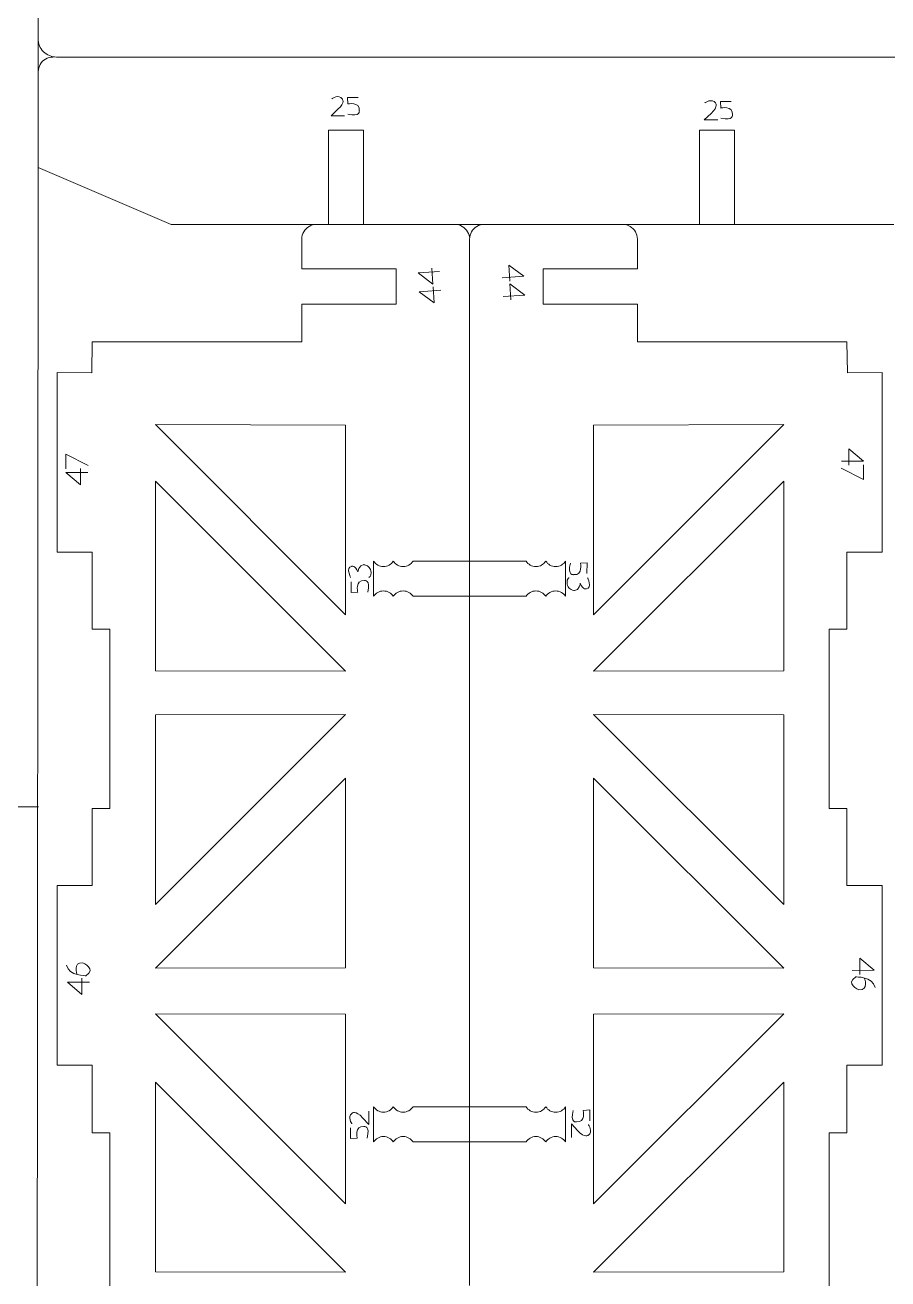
# Model space of a CAD drawing. Header units: centimetres. Extents: x -25 to 25, y -32.5 to 32.5.
# Drawn here: x -17.65 to -10.14, y -22.95 to -12.03 of the extents above; entities that cross this region are included whole.
import ezdxf

# ---------------------------------------------------------------- set-up
doc = ezdxf.new("R2010")
doc.units = ezdxf.units.CM
doc.header["$MEASUREMENT"] = 0
doc.layers.add('Capa 1', color=7, linetype='Continuous')

msp = doc.modelspace()

# ---------------------------------------------------------------- linework, layer by layer
at = {"layer": 'Capa 1', "color": 250, "lineweight": 9}
for points, knots in [([(-17.37341, -9.11986), (-17.41573, -9.11988), (-17.45631, -9.13672), (-17.48622, -9.16667), (-17.48622, -9.16667), (-17.51612, -9.19661), (-17.53291, -9.23701), (-17.53288, -9.27933), (-17.53288, -9.27933), (-17.53288, -9.27933), (-17.53288, -12.14984), (-17.53288, -12.14984), (-17.53288, -12.14984), (-17.53286, -12.19216), (-17.51602, -12.23274), (-17.48607, -12.26264), (-17.48607, -12.26264), (-17.45613, -12.29255), (-17.41573, -12.30934), (-17.37341, -12.30931), (-17.37341, -12.30931), (-17.37341, -12.30931), (-8.76189, -12.30931), (-8.76189, -12.30931), (-8.76189, -12.30931), (-8.71957, -12.30928), (-8.67899, -12.29245), (-8.64909, -12.2625), (-8.64909, -12.2625), (-8.61918, -12.23256), (-8.60239, -12.19216), (-8.60242, -12.14984), (-8.60242, -12.14984), (-8.60242, -12.14984), (-8.60242, -9.27933), (-8.60242, -9.27933), (-8.60242, -9.27933), (-8.60245, -9.23701), (-8.61928, -9.19643), (-8.64923, -9.16652), (-8.64923, -9.16652), (-8.67917, -9.13662), (-8.71957, -9.11983), (-8.76189, -9.11986)], [0, 0, 0, 0, 0.08333333, 0.08333333, 0.08333333, 0.08333333, 0.16666667, 0.16666667, 0.16666667, 0.16666667, 0.25, 0.25, 0.25, 0.25, 0.33333333, 0.33333333, 0.33333333, 0.33333333, 0.41666667, 0.41666667, 0.41666667, 0.41666667, 0.5, 0.5, 0.5, 0.5, 0.58333333, 0.58333333, 0.58333333, 0.58333333, 0.66666667, 0.66666667, 0.66666667, 0.66666667, 0.75, 0.75, 0.75, 0.75, 0.83333333, 0.83333333, 0.83333333, 0.83333333, 1, 1, 1, 1]), ([(-17.40401, -12.30931), (-17.40401, -12.30931), (-17.42067, -12.31041), (-17.42067, -12.31041), (-17.42067, -12.31041), (-17.42067, -12.31041), (-17.43703, -12.31367), (-17.43703, -12.31367), (-17.43703, -12.31367), (-17.43703, -12.31367), (-17.45283, -12.31902), (-17.45283, -12.31902), (-17.45283, -12.31902), (-17.45283, -12.31902), (-17.46779, -12.32641), (-17.46779, -12.32641), (-17.46779, -12.32641), (-17.46779, -12.32641), (-17.48166, -12.33568), (-17.48166, -12.33568), (-17.48166, -12.33568), (-17.48166, -12.33568), (-17.49421, -12.34669), (-17.49421, -12.34669), (-17.49421, -12.34669), (-17.49421, -12.34669), (-17.50521, -12.35923), (-17.50521, -12.35923), (-17.50521, -12.35923), (-17.50521, -12.35923), (-17.51448, -12.3731), (-17.51448, -12.3731), (-17.51448, -12.3731), (-17.51448, -12.3731), (-17.52185, -12.38808), (-17.52185, -12.38808), (-17.52185, -12.38808), (-17.52185, -12.38808), (-17.52721, -12.40388), (-17.52721, -12.40388), (-17.52721, -12.40388), (-17.52721, -12.40388), (-17.53046, -12.42025), (-17.53046, -12.42025), (-17.53046, -12.42025), (-17.53046, -12.42025), (-17.53154, -12.4369), (-17.53154, -12.4369), (-17.53154, -12.4369), (-17.53154, -12.4369), (-17.53124, -13.27216), (-17.53124, -13.27216), (-17.53124, -13.27216), (-17.53124, -13.27216), (-16.37488, -13.76754), (-16.37488, -13.76754)], [0, 0, 0, 0, 0.06666667, 0.06666667, 0.06666667, 0.06666667, 0.13333333, 0.13333333, 0.13333333, 0.13333333, 0.2, 0.2, 0.2, 0.2, 0.26666667, 0.26666667, 0.26666667, 0.26666667, 0.33333333, 0.33333333, 0.33333333, 0.33333333, 0.4, 0.4, 0.4, 0.4, 0.46666667, 0.46666667, 0.46666667, 0.46666667, 0.53333333, 0.53333333, 0.53333333, 0.53333333, 0.6, 0.6, 0.6, 0.6, 0.66666667, 0.66666667, 0.66666667, 0.66666667, 0.73333333, 0.73333333, 0.73333333, 0.73333333, 0.8, 0.8, 0.8, 0.8, 0.86666667, 0.86666667, 0.86666667, 0.86666667, 1, 1, 1, 1]), ([(-15.00545, -13.76754), (-15.00545, -13.76754), (-15.00545, -12.94721), (-15.00545, -12.94721), (-15.00545, -12.94721), (-15.00545, -12.94721), (-14.69945, -12.94721), (-14.69945, -12.94721), (-14.69945, -12.94721), (-14.69945, -12.94721), (-14.69945, -13.76754), (-14.69945, -13.76754)], [0, 0, 0, 0, 0.25, 0.25, 0.25, 0.25, 0.5, 0.5, 0.5, 0.5, 1, 1, 1, 1]), ([(-11.77593, -13.76754), (-11.77593, -13.76754), (-11.77592, -12.94721), (-11.77592, -12.94721), (-11.77592, -12.94721), (-11.77592, -12.94721), (-11.46992, -12.94721), (-11.46992, -12.94721), (-11.46992, -12.94721), (-11.46992, -12.94721), (-11.46992, -13.76754), (-11.46992, -13.76754)], [0, 0, 0, 0, 0.25, 0.25, 0.25, 0.25, 0.5, 0.5, 0.5, 0.5, 1, 1, 1, 1]), ([(-15.12696, -13.76753), (-15.12696, -13.76753), (-15.14332, -13.77078), (-15.14332, -13.77078), (-15.14332, -13.77078), (-15.14332, -13.77078), (-15.15914, -13.77616), (-15.15914, -13.77616), (-15.15914, -13.77616), (-15.15914, -13.77616), (-15.1741, -13.78354), (-15.1741, -13.78354), (-15.1741, -13.78354), (-15.1741, -13.78354), (-15.18798, -13.79282), (-15.18798, -13.79282), (-15.18798, -13.79282), (-15.18798, -13.79282), (-15.20052, -13.80382), (-15.20052, -13.80382), (-15.20052, -13.80382), (-15.20052, -13.80382), (-15.21153, -13.81637), (-15.21153, -13.81637), (-15.21153, -13.81637), (-15.21153, -13.81637), (-15.2208, -13.83023), (-15.2208, -13.83023), (-15.2208, -13.83023), (-15.2208, -13.83023), (-15.22818, -13.84521), (-15.22818, -13.84521), (-15.22818, -13.84521), (-15.22818, -13.84521), (-15.23355, -13.86098), (-15.23355, -13.86098), (-15.23355, -13.86098), (-15.23355, -13.86098), (-15.2368, -13.87738), (-15.2368, -13.87738), (-15.2368, -13.87738), (-15.2368, -13.87738), (-15.23789, -13.89403), (-15.23789, -13.89403), (-15.23789, -13.89403), (-15.23789, -13.89403), (-15.23787, -14.15379), (-15.23787, -14.15379), (-15.23787, -14.15379), (-15.23787, -14.15379), (-14.41658, -14.15373), (-14.41658, -14.15373), (-14.41658, -14.15373), (-14.41658, -14.15373), (-14.41658, -14.45973), (-14.41658, -14.45973), (-14.41658, -14.45973), (-14.41658, -14.45973), (-15.23784, -14.45973), (-15.23784, -14.45973), (-15.23784, -14.45973), (-15.23784, -14.45973), (-15.23782, -14.78708), (-15.23782, -14.78708), (-15.23782, -14.78708), (-15.23782, -14.78708), (-17.06173, -14.78715), (-17.06173, -14.78715)], [0, 0, 0, 0, 0.05555556, 0.05555556, 0.05555556, 0.05555556, 0.11111111, 0.11111111, 0.11111111, 0.11111111, 0.16666667, 0.16666667, 0.16666667, 0.16666667, 0.22222222, 0.22222222, 0.22222222, 0.22222222, 0.27777778, 0.27777778, 0.27777778, 0.27777778, 0.33333333, 0.33333333, 0.33333333, 0.33333333, 0.38888889, 0.38888889, 0.38888889, 0.38888889, 0.44444444, 0.44444444, 0.44444444, 0.44444444, 0.5, 0.5, 0.5, 0.5, 0.55555556, 0.55555556, 0.55555556, 0.55555556, 0.61111111, 0.61111111, 0.61111111, 0.61111111, 0.66666667, 0.66666667, 0.66666667, 0.66666667, 0.72222222, 0.72222222, 0.72222222, 0.72222222, 0.77777778, 0.77777778, 0.77777778, 0.77777778, 0.83333333, 0.83333333, 0.83333333, 0.83333333, 0.88888889, 0.88888889, 0.88888889, 0.88888889, 1, 1, 1, 1]), ([(-13.77822, -13.87727), (-13.77822, -13.87727), (-13.78147, -13.86089), (-13.78147, -13.86089), (-13.78147, -13.86089), (-13.78147, -13.86089), (-13.78685, -13.8451), (-13.78685, -13.8451), (-13.78685, -13.8451), (-13.78685, -13.8451), (-13.79421, -13.83012), (-13.79421, -13.83012), (-13.79421, -13.83012), (-13.79421, -13.83012), (-13.80349, -13.81626), (-13.80349, -13.81626), (-13.80349, -13.81626), (-13.80349, -13.81626), (-13.81449, -13.80371), (-13.81449, -13.80371), (-13.81449, -13.80371), (-13.81449, -13.80371), (-13.82703, -13.7927), (-13.82703, -13.7927), (-13.82703, -13.7927), (-13.82703, -13.7927), (-13.84092, -13.78343), (-13.84092, -13.78343), (-13.84092, -13.78343), (-13.84092, -13.78343), (-13.85588, -13.77605), (-13.85588, -13.77605), (-13.85588, -13.77605), (-13.85588, -13.77605), (-13.87168, -13.77068), (-13.87168, -13.77068), (-13.87168, -13.77068), (-13.87168, -13.77068), (-13.88804, -13.76744), (-13.88804, -13.76744), (-13.88804, -13.76744), (-13.88804, -13.76744), (-13.9047, -13.76635), (-13.9047, -13.76635)], [0, 0, 0, 0, 0.08333333, 0.08333333, 0.08333333, 0.08333333, 0.16666667, 0.16666667, 0.16666667, 0.16666667, 0.25, 0.25, 0.25, 0.25, 0.33333333, 0.33333333, 0.33333333, 0.33333333, 0.41666667, 0.41666667, 0.41666667, 0.41666667, 0.5, 0.5, 0.5, 0.5, 0.58333333, 0.58333333, 0.58333333, 0.58333333, 0.66666667, 0.66666667, 0.66666667, 0.66666667, 0.75, 0.75, 0.75, 0.75, 0.83333333, 0.83333333, 0.83333333, 0.83333333, 1, 1, 1, 1]), ([(-13.7771, -13.89393), (-13.7771, -13.89393), (-13.776, -13.87728), (-13.776, -13.87728), (-13.776, -13.87728), (-13.776, -13.87728), (-13.77275, -13.8609), (-13.77275, -13.8609), (-13.77275, -13.8609), (-13.77275, -13.8609), (-13.76737, -13.84511), (-13.76737, -13.84511), (-13.76737, -13.84511), (-13.76737, -13.84511), (-13.76001, -13.83013), (-13.76001, -13.83013), (-13.76001, -13.83013), (-13.76001, -13.83013), (-13.75073, -13.81627), (-13.75073, -13.81627), (-13.75073, -13.81627), (-13.75073, -13.81627), (-13.73973, -13.80372), (-13.73973, -13.80372), (-13.73973, -13.80372), (-13.73973, -13.80372), (-13.72719, -13.79271), (-13.72719, -13.79271), (-13.72719, -13.79271), (-13.72719, -13.79271), (-13.7133, -13.78344), (-13.7133, -13.78344), (-13.7133, -13.78344), (-13.7133, -13.78344), (-13.69834, -13.77606), (-13.69834, -13.77606), (-13.69834, -13.77606), (-13.69834, -13.77606), (-13.68254, -13.77069), (-13.68254, -13.77069), (-13.68254, -13.77069), (-13.68254, -13.77069), (-13.66618, -13.76745), (-13.66618, -13.76745), (-13.66618, -13.76745), (-13.66618, -13.76745), (-13.64952, -13.76636), (-13.64952, -13.76636)], [0, 0, 0, 0, 0.07692308, 0.07692308, 0.07692308, 0.07692308, 0.15384615, 0.15384615, 0.15384615, 0.15384615, 0.23076923, 0.23076923, 0.23076923, 0.23076923, 0.30769231, 0.30769231, 0.30769231, 0.30769231, 0.38461538, 0.38461538, 0.38461538, 0.38461538, 0.46153846, 0.46153846, 0.46153846, 0.46153846, 0.53846154, 0.53846154, 0.53846154, 0.53846154, 0.61538462, 0.61538462, 0.61538462, 0.61538462, 0.69230769, 0.69230769, 0.69230769, 0.69230769, 0.76923077, 0.76923077, 0.76923077, 0.76923077, 0.84615385, 0.84615385, 0.84615385, 0.84615385, 1, 1, 1, 1]), ([(-12.4439, -13.76645), (-12.4439, -13.76645), (-12.42726, -13.76754), (-12.42726, -13.76754), (-12.42726, -13.76754), (-12.42726, -13.76754), (-12.4109, -13.77079), (-12.4109, -13.77079), (-12.4109, -13.77079), (-12.4109, -13.77079), (-12.39508, -13.77617), (-12.39508, -13.77617), (-12.39508, -13.77617), (-12.39508, -13.77617), (-12.38012, -13.78355), (-12.38012, -13.78355), (-12.38012, -13.78355), (-12.38012, -13.78355), (-12.36624, -13.79283), (-12.36624, -13.79283), (-12.36624, -13.79283), (-12.36624, -13.79283), (-12.35369, -13.80383), (-12.35369, -13.80383), (-12.35369, -13.80383), (-12.35369, -13.80383), (-12.34269, -13.81638), (-12.34269, -13.81638), (-12.34269, -13.81638), (-12.34269, -13.81638), (-12.33342, -13.83024), (-12.33342, -13.83024), (-12.33342, -13.83024), (-12.33342, -13.83024), (-12.32604, -13.84522), (-12.32604, -13.84522), (-12.32604, -13.84522), (-12.32604, -13.84522), (-12.32067, -13.86099), (-12.32067, -13.86099), (-12.32067, -13.86099), (-12.32067, -13.86099), (-12.31742, -13.87739), (-12.31742, -13.87739), (-12.31742, -13.87739), (-12.31742, -13.87739), (-12.31633, -13.89404), (-12.31633, -13.89404), (-12.31633, -13.89404), (-12.31633, -13.89404), (-12.31635, -14.1538), (-12.31635, -14.1538), (-12.31635, -14.1538), (-12.31635, -14.1538), (-13.13764, -14.15374), (-13.13764, -14.15374), (-13.13764, -14.15374), (-13.13764, -14.15374), (-13.13764, -14.45974), (-13.13764, -14.45974), (-13.13764, -14.45974), (-13.13764, -14.45974), (-12.31638, -14.45974), (-12.31638, -14.45974), (-12.31638, -14.45974), (-12.31638, -14.45974), (-12.3164, -14.78709), (-12.3164, -14.78709), (-12.3164, -14.78709), (-12.3164, -14.78709), (-10.49249, -14.78716), (-10.49249, -14.78716)], [0, 0, 0, 0, 0.05263158, 0.05263158, 0.05263158, 0.05263158, 0.10526316, 0.10526316, 0.10526316, 0.10526316, 0.15789474, 0.15789474, 0.15789474, 0.15789474, 0.21052632, 0.21052632, 0.21052632, 0.21052632, 0.26315789, 0.26315789, 0.26315789, 0.26315789, 0.31578947, 0.31578947, 0.31578947, 0.31578947, 0.36842105, 0.36842105, 0.36842105, 0.36842105, 0.42105263, 0.42105263, 0.42105263, 0.42105263, 0.47368421, 0.47368421, 0.47368421, 0.47368421, 0.52631579, 0.52631579, 0.52631579, 0.52631579, 0.57894737, 0.57894737, 0.57894737, 0.57894737, 0.63157895, 0.63157895, 0.63157895, 0.63157895, 0.68421053, 0.68421053, 0.68421053, 0.68421053, 0.73684211, 0.73684211, 0.73684211, 0.73684211, 0.78947368, 0.78947368, 0.78947368, 0.78947368, 0.84210526, 0.84210526, 0.84210526, 0.84210526, 0.89473684, 0.89473684, 0.89473684, 0.89473684, 1, 1, 1, 1]), ([(-17.36773, -15.05638), (-17.36773, -15.05638), (-17.06593, -15.05879), (-17.06593, -15.05879), (-17.06593, -15.05879), (-17.06593, -15.05879), (-17.06173, -14.78715), (-17.06173, -14.78715)], [0, 0, 0, 0, 0.33333333, 0.33333333, 0.33333333, 0.33333333, 1, 1, 1, 1]), ([(-10.18649, -15.05639), (-10.18649, -15.05639), (-10.48829, -15.0588), (-10.48829, -15.0588), (-10.48829, -15.0588), (-10.48829, -15.0588), (-10.49249, -14.78716), (-10.49249, -14.78716)], [0, 0, 0, 0, 0.33333333, 0.33333333, 0.33333333, 0.33333333, 1, 1, 1, 1]), ([(-14.85665, -17.16455), (-14.85665, -17.16455), (-16.51189, -15.50931), (-16.51189, -15.50931), (-16.51189, -15.50931), (-16.51189, -15.50931), (-14.85664, -15.51381), (-14.85664, -15.51381), (-14.85664, -15.51381), (-14.85664, -15.51381), (-14.85665, -17.16455), (-14.85665, -17.16455)], [0, 0, 0, 0, 0.25, 0.25, 0.25, 0.25, 0.5, 0.5, 0.5, 0.5, 1, 1, 1, 1]), ([(-12.69757, -17.16456), (-12.69757, -17.16456), (-11.04233, -15.50932), (-11.04233, -15.50932), (-11.04233, -15.50932), (-11.04233, -15.50932), (-12.69758, -15.51382), (-12.69758, -15.51382), (-12.69758, -15.51382), (-12.69758, -15.51382), (-12.69757, -17.16456), (-12.69757, -17.16456)], [0, 0, 0, 0, 0.25, 0.25, 0.25, 0.25, 0.5, 0.5, 0.5, 0.5, 1, 1, 1, 1]), ([(-16.51188, -16.0003), (-16.51188, -16.0003), (-14.85664, -17.65554), (-14.85664, -17.65554), (-14.85664, -17.65554), (-14.85664, -17.65554), (-16.51189, -17.65104), (-16.51189, -17.65104), (-16.51189, -17.65104), (-16.51189, -17.65104), (-16.51188, -16.0003), (-16.51188, -16.0003)], [0, 0, 0, 0, 0.25, 0.25, 0.25, 0.25, 0.5, 0.5, 0.5, 0.5, 1, 1, 1, 1]), ([(-11.04234, -16.00031), (-11.04234, -16.00031), (-12.69758, -17.65555), (-12.69758, -17.65555), (-12.69758, -17.65555), (-12.69758, -17.65555), (-11.04233, -17.65105), (-11.04233, -17.65105), (-11.04233, -17.65105), (-11.04233, -17.65105), (-11.04234, -16.00031), (-11.04234, -16.00031)], [0, 0, 0, 0, 0.25, 0.25, 0.25, 0.25, 0.5, 0.5, 0.5, 0.5, 1, 1, 1, 1]), ([(-17.36773, -16.61922), (-17.36773, -16.61922), (-17.06173, -16.61922), (-17.06173, -16.61922), (-17.06173, -16.61922), (-17.06173, -16.61922), (-17.06173, -17.289), (-17.06173, -17.289), (-17.06173, -17.289), (-17.06173, -17.289), (-16.90873, -17.289), (-16.90873, -17.289), (-16.90873, -17.289), (-16.90873, -17.289), (-16.90873, -18.85183), (-16.90873, -18.85183), (-16.90873, -18.85183), (-16.90873, -18.85183), (-17.06173, -18.85183), (-17.06173, -18.85183), (-17.06173, -18.85183), (-17.06173, -18.85183), (-17.06173, -19.52162), (-17.06173, -19.52162), (-17.06173, -19.52162), (-17.06173, -19.52162), (-17.36773, -19.52162), (-17.36773, -19.52162), (-17.36773, -19.52162), (-17.36773, -19.52162), (-17.36773, -21.08445), (-17.36773, -21.08445)], [0, 0, 0, 0, 0.11111111, 0.11111111, 0.11111111, 0.11111111, 0.22222222, 0.22222222, 0.22222222, 0.22222222, 0.33333333, 0.33333333, 0.33333333, 0.33333333, 0.44444444, 0.44444444, 0.44444444, 0.44444444, 0.55555556, 0.55555556, 0.55555556, 0.55555556, 0.66666667, 0.66666667, 0.66666667, 0.66666667, 0.77777778, 0.77777778, 0.77777778, 0.77777778, 1, 1, 1, 1]), ([(-14.44088, -16.69756), (-14.45901, -16.72582), (-14.49072, -16.74454), (-14.52678, -16.74454), (-14.52678, -16.74454), (-14.56285, -16.74454), (-14.59455, -16.72582), (-14.61269, -16.69756)], [0, 0, 0, 0, 0.33333333, 0.33333333, 0.33333333, 0.33333333, 1, 1, 1, 1]), ([(-14.26907, -16.69756), (-14.28721, -16.72582), (-14.31891, -16.74454), (-14.35497, -16.74454), (-14.35497, -16.74454), (-14.39104, -16.74454), (-14.42274, -16.72582), (-14.44088, -16.69756)], [0, 0, 0, 0, 0.33333333, 0.33333333, 0.33333333, 0.33333333, 1, 1, 1, 1]), ([(-13.11334, -16.69757), (-13.13147, -16.72583), (-13.16318, -16.74455), (-13.19924, -16.74455), (-13.19924, -16.74455), (-13.23531, -16.74455), (-13.26701, -16.72583), (-13.28515, -16.69757)], [0, 0, 0, 0, 0.33333333, 0.33333333, 0.33333333, 0.33333333, 1, 1, 1, 1]), ([(-12.94153, -16.69757), (-12.95967, -16.72583), (-12.99137, -16.74455), (-13.02743, -16.74455), (-13.02743, -16.74455), (-13.0635, -16.74455), (-13.0952, -16.72583), (-13.11334, -16.69757)], [0, 0, 0, 0, 0.33333333, 0.33333333, 0.33333333, 0.33333333, 1, 1, 1, 1]), ([(-10.18649, -16.61923), (-10.18649, -16.61923), (-10.49249, -16.61923), (-10.49249, -16.61923), (-10.49249, -16.61923), (-10.49249, -16.61923), (-10.49249, -17.28901), (-10.49249, -17.28901), (-10.49249, -17.28901), (-10.49249, -17.28901), (-10.64549, -17.28901), (-10.64549, -17.28901), (-10.64549, -17.28901), (-10.64549, -17.28901), (-10.64549, -18.85184), (-10.64549, -18.85184), (-10.64549, -18.85184), (-10.64549, -18.85184), (-10.49249, -18.85184), (-10.49249, -18.85184), (-10.49249, -18.85184), (-10.49249, -18.85184), (-10.49249, -19.52163), (-10.49249, -19.52163), (-10.49249, -19.52163), (-10.49249, -19.52163), (-10.18649, -19.52163), (-10.18649, -19.52163)], [0, 0, 0, 0, 0.125, 0.125, 0.125, 0.125, 0.25, 0.25, 0.25, 0.25, 0.375, 0.375, 0.375, 0.375, 0.5, 0.5, 0.5, 0.5, 0.625, 0.625, 0.625, 0.625, 0.75, 0.75, 0.75, 0.75, 1, 1, 1, 1]), ([(-14.44104, -17.00357), (-14.45918, -16.97532), (-14.49088, -16.95659), (-14.52695, -16.95659), (-14.52695, -16.95659), (-14.56301, -16.95659), (-14.59472, -16.97532), (-14.61285, -17.00357)], [0, 0, 0, 0, 0.33333333, 0.33333333, 0.33333333, 0.33333333, 1, 1, 1, 1]), ([(-14.26923, -17.00357), (-14.28737, -16.97532), (-14.31907, -16.95659), (-14.35514, -16.95659), (-14.35514, -16.95659), (-14.39121, -16.95659), (-14.42291, -16.97532), (-14.44104, -17.00357)], [0, 0, 0, 0, 0.33333333, 0.33333333, 0.33333333, 0.33333333, 1, 1, 1, 1]), ([(-13.1135, -17.00358), (-13.13164, -16.97533), (-13.16334, -16.9566), (-13.19941, -16.9566), (-13.19941, -16.9566), (-13.23547, -16.9566), (-13.26718, -16.97533), (-13.28531, -17.00358)], [0, 0, 0, 0, 0.33333333, 0.33333333, 0.33333333, 0.33333333, 1, 1, 1, 1]), ([(-12.94169, -17.00358), (-12.95983, -16.97533), (-12.99153, -16.9566), (-13.0276, -16.9566), (-13.0276, -16.9566), (-13.06367, -16.9566), (-13.09537, -16.97533), (-13.1135, -17.00358)], [0, 0, 0, 0, 0.33333333, 0.33333333, 0.33333333, 0.33333333, 1, 1, 1, 1]), ([(-16.51188, -19.68676), (-16.51188, -19.68676), (-14.85664, -18.03153), (-14.85664, -18.03153), (-14.85664, -18.03153), (-14.85664, -18.03153), (-16.51189, -18.03603), (-16.51189, -18.03603), (-16.51189, -18.03603), (-16.51189, -18.03603), (-16.51188, -19.68676), (-16.51188, -19.68676)], [0, 0, 0, 0, 0.25, 0.25, 0.25, 0.25, 0.5, 0.5, 0.5, 0.5, 1, 1, 1, 1]), ([(-11.04234, -19.68677), (-11.04234, -19.68677), (-12.69758, -18.03154), (-12.69758, -18.03154), (-12.69758, -18.03154), (-12.69758, -18.03154), (-11.04233, -18.03604), (-11.04233, -18.03604), (-11.04233, -18.03604), (-11.04233, -18.03604), (-11.04234, -19.68677), (-11.04234, -19.68677)], [0, 0, 0, 0, 0.25, 0.25, 0.25, 0.25, 0.5, 0.5, 0.5, 0.5, 1, 1, 1, 1]), ([(-14.85665, -18.58663), (-14.85665, -18.58663), (-16.51189, -20.24187), (-16.51189, -20.24187), (-16.51189, -20.24187), (-16.51189, -20.24187), (-14.85664, -20.23737), (-14.85664, -20.23737), (-14.85664, -20.23737), (-14.85664, -20.23737), (-14.85665, -18.58663), (-14.85665, -18.58663)], [0, 0, 0, 0, 0.25, 0.25, 0.25, 0.25, 0.5, 0.5, 0.5, 0.5, 1, 1, 1, 1]), ([(-12.69757, -18.58664), (-12.69757, -18.58664), (-11.04233, -20.24188), (-11.04233, -20.24188), (-11.04233, -20.24188), (-11.04233, -20.24188), (-12.69758, -20.23738), (-12.69758, -20.23738), (-12.69758, -20.23738), (-12.69758, -20.23738), (-12.69757, -18.58664), (-12.69757, -18.58664)], [0, 0, 0, 0, 0.25, 0.25, 0.25, 0.25, 0.5, 0.5, 0.5, 0.5, 1, 1, 1, 1]), ([(-14.85665, -22.29218), (-14.85665, -22.29218), (-16.51189, -20.63694), (-16.51189, -20.63694), (-16.51189, -20.63694), (-16.51189, -20.63694), (-14.85664, -20.64144), (-14.85664, -20.64144), (-14.85664, -20.64144), (-14.85664, -20.64144), (-14.85665, -22.29218), (-14.85665, -22.29218)], [0, 0, 0, 0, 0.25, 0.25, 0.25, 0.25, 0.5, 0.5, 0.5, 0.5, 1, 1, 1, 1]), ([(-12.69757, -22.29219), (-12.69757, -22.29219), (-11.04233, -20.63695), (-11.04233, -20.63695), (-11.04233, -20.63695), (-11.04233, -20.63695), (-12.69758, -20.64145), (-12.69758, -20.64145), (-12.69758, -20.64145), (-12.69758, -20.64145), (-12.69757, -22.29219), (-12.69757, -22.29219)], [0, 0, 0, 0, 0.25, 0.25, 0.25, 0.25, 0.5, 0.5, 0.5, 0.5, 1, 1, 1, 1]), ([(-17.36773, -21.08445), (-17.36773, -21.08445), (-17.06173, -21.08445), (-17.06173, -21.08445), (-17.06173, -21.08445), (-17.06173, -21.08445), (-17.06173, -21.6745), (-17.06173, -21.6745), (-17.06173, -21.6745), (-17.06173, -21.6745), (-16.90873, -21.6745), (-16.90873, -21.6745), (-16.90873, -21.6745), (-16.90873, -21.6745), (-16.90873, -23.23733), (-16.90873, -23.23733), (-16.90873, -23.23733), (-16.90873, -23.23733), (-17.06173, -23.23733), (-17.06173, -23.23733), (-17.06173, -23.23733), (-17.06173, -23.23733), (-17.06173, -23.82737), (-17.06173, -23.82737), (-17.06173, -23.82737), (-17.06173, -23.82737), (-17.36773, -23.82737), (-17.36773, -23.82737)], [0, 0, 0, 0, 0.125, 0.125, 0.125, 0.125, 0.25, 0.25, 0.25, 0.25, 0.375, 0.375, 0.375, 0.375, 0.5, 0.5, 0.5, 0.5, 0.625, 0.625, 0.625, 0.625, 0.75, 0.75, 0.75, 0.75, 1, 1, 1, 1]), ([(-10.18649, -21.08446), (-10.18649, -21.08446), (-10.49249, -21.08446), (-10.49249, -21.08446), (-10.49249, -21.08446), (-10.49249, -21.08446), (-10.49249, -21.67451), (-10.49249, -21.67451), (-10.49249, -21.67451), (-10.49249, -21.67451), (-10.64549, -21.67451), (-10.64549, -21.67451), (-10.64549, -21.67451), (-10.64549, -21.67451), (-10.64549, -23.23734), (-10.64549, -23.23734), (-10.64549, -23.23734), (-10.64549, -23.23734), (-10.49249, -23.23734), (-10.49249, -23.23734), (-10.49249, -23.23734), (-10.49249, -23.23734), (-10.49249, -23.82738), (-10.49249, -23.82738), (-10.49249, -23.82738), (-10.49249, -23.82738), (-10.18649, -23.82738), (-10.18649, -23.82738)], [0, 0, 0, 0, 0.125, 0.125, 0.125, 0.125, 0.25, 0.25, 0.25, 0.25, 0.375, 0.375, 0.375, 0.375, 0.5, 0.5, 0.5, 0.5, 0.625, 0.625, 0.625, 0.625, 0.75, 0.75, 0.75, 0.75, 1, 1, 1, 1]), ([(-16.51188, -21.23291), (-16.51188, -21.23291), (-14.85664, -22.88815), (-14.85664, -22.88815), (-14.85664, -22.88815), (-14.85664, -22.88815), (-16.51189, -22.88365), (-16.51189, -22.88365), (-16.51189, -22.88365), (-16.51189, -22.88365), (-16.51188, -21.23291), (-16.51188, -21.23291)], [0, 0, 0, 0, 0.25, 0.25, 0.25, 0.25, 0.5, 0.5, 0.5, 0.5, 1, 1, 1, 1]), ([(-11.04234, -21.23292), (-11.04234, -21.23292), (-12.69758, -22.88816), (-12.69758, -22.88816), (-12.69758, -22.88816), (-12.69758, -22.88816), (-11.04233, -22.88366), (-11.04233, -22.88366), (-11.04233, -22.88366), (-11.04233, -22.88366), (-11.04234, -21.23292), (-11.04234, -21.23292)], [0, 0, 0, 0, 0.25, 0.25, 0.25, 0.25, 0.5, 0.5, 0.5, 0.5, 1, 1, 1, 1]), ([(-14.44088, -21.44737), (-14.45901, -21.47562), (-14.49072, -21.49435), (-14.52678, -21.49435), (-14.52678, -21.49435), (-14.56285, -21.49435), (-14.59455, -21.47562), (-14.61269, -21.44737)], [0, 0, 0, 0, 0.33333333, 0.33333333, 0.33333333, 0.33333333, 1, 1, 1, 1]), ([(-14.26907, -21.44737), (-14.28721, -21.47562), (-14.31891, -21.49435), (-14.35497, -21.49435), (-14.35497, -21.49435), (-14.39104, -21.49435), (-14.42274, -21.47562), (-14.44088, -21.44737)], [0, 0, 0, 0, 0.33333333, 0.33333333, 0.33333333, 0.33333333, 1, 1, 1, 1]), ([(-13.11334, -21.44738), (-13.13147, -21.47563), (-13.16318, -21.49436), (-13.19924, -21.49436), (-13.19924, -21.49436), (-13.23531, -21.49436), (-13.26701, -21.47563), (-13.28515, -21.44738)], [0, 0, 0, 0, 0.33333333, 0.33333333, 0.33333333, 0.33333333, 1, 1, 1, 1]), ([(-12.94153, -21.44738), (-12.95967, -21.47563), (-12.99137, -21.49436), (-13.02743, -21.49436), (-13.02743, -21.49436), (-13.0635, -21.49436), (-13.0952, -21.47563), (-13.11334, -21.44738)], [0, 0, 0, 0, 0.33333333, 0.33333333, 0.33333333, 0.33333333, 1, 1, 1, 1]), ([(-14.44104, -21.75338), (-14.45918, -21.72512), (-14.49088, -21.70639), (-14.52695, -21.70639), (-14.52695, -21.70639), (-14.56301, -21.70639), (-14.59472, -21.72512), (-14.61285, -21.75338)], [0, 0, 0, 0, 0.33333333, 0.33333333, 0.33333333, 0.33333333, 1, 1, 1, 1]), ([(-14.26923, -21.75338), (-14.28737, -21.72512), (-14.31907, -21.70639), (-14.35514, -21.70639), (-14.35514, -21.70639), (-14.39121, -21.70639), (-14.42291, -21.72512), (-14.44104, -21.75338)], [0, 0, 0, 0, 0.33333333, 0.33333333, 0.33333333, 0.33333333, 1, 1, 1, 1]), ([(-13.1135, -21.75339), (-13.13164, -21.72513), (-13.16334, -21.7064), (-13.19941, -21.7064), (-13.19941, -21.7064), (-13.23547, -21.7064), (-13.26718, -21.72513), (-13.28531, -21.75339)], [0, 0, 0, 0, 0.33333333, 0.33333333, 0.33333333, 0.33333333, 1, 1, 1, 1]), ([(-12.94169, -21.75339), (-12.95983, -21.72513), (-12.99153, -21.7064), (-13.0276, -21.7064), (-13.0276, -21.7064), (-13.06367, -21.7064), (-13.09537, -21.72513), (-13.1135, -21.75339)], [0, 0, 0, 0, 0.33333333, 0.33333333, 0.33333333, 0.33333333, 1, 1, 1, 1])]:
    msp.add_open_spline(points, degree=3, knots=knots, dxfattribs=at)
for points in [[(-17.53288, -12.14984), (-17.53288, -12.14984), (-17.53154, -12.4369), (-17.53154, -12.4369)], [(-17.53954, -23.82737), (-17.53954, -23.82737), (-17.53124, -13.27216), (-17.53124, -13.27216)], [(-16.37488, -13.76753), (-16.37488, -13.76753), (-10.08452, -13.76753), (-10.08452, -13.76753)], [(-13.7771, -23.00347), (-13.7771, -23.00347), (-13.7771, -13.89393), (-13.7771, -13.89393)], [(-17.36773, -15.05638), (-17.36773, -15.05638), (-17.36773, -16.61922), (-17.36773, -16.61922)], [(-10.18649, -15.05639), (-10.18649, -15.05639), (-10.18649, -16.61923), (-10.18649, -16.61923)], [(-14.61252, -17.00357), (-14.61252, -17.00357), (-14.61269, -16.69756), (-14.61269, -16.69756)], [(-13.28515, -16.69757), (-13.28515, -16.69757), (-14.26907, -16.69756), (-14.26907, -16.69756)], [(-12.94169, -17.00358), (-12.94169, -17.00358), (-12.94153, -16.69757), (-12.94153, -16.69757)], [(-13.28531, -17.00358), (-13.28531, -17.00358), (-14.26923, -17.00357), (-14.26923, -17.00357)], [(-17.52869, -18.83484), (-17.52869, -18.83484), (-21.52369, -18.83484), (-21.52369, -18.83484)], [(-10.18649, -19.52163), (-10.18649, -19.52163), (-10.18649, -21.08446), (-10.18649, -21.08446)], [(-14.61252, -21.75338), (-14.61252, -21.75338), (-14.61269, -21.44737), (-14.61269, -21.44737)], [(-13.28515, -21.44738), (-13.28515, -21.44738), (-14.26907, -21.44737), (-14.26907, -21.44737)], [(-12.94169, -21.75339), (-12.94169, -21.75339), (-12.94153, -21.44738), (-12.94153, -21.44738)], [(-13.28531, -21.75339), (-13.28531, -21.75339), (-14.26923, -21.75338), (-14.26923, -21.75338)]]:
    msp.add_open_spline(points, degree=3, dxfattribs=at)
at = {"layer": 'Capa 1', "color": 22, "lineweight": 9}
for points, knots in [([(-14.97633, -12.67229), (-14.97633, -12.67229), (-14.91326, -12.63066), (-14.88556, -12.67229), (-14.88556, -12.67229), (-14.88556, -12.67229), (-14.85402, -12.70381), (-14.92337, -12.76434)], [0, 0, 0, 0, 0.33333333, 0.33333333, 0.33333333, 0.33333333, 1, 1, 1, 1]), ([(-14.74766, -12.6611), (-14.74766, -12.6611), (-14.84096, -12.66054), (-14.84096, -12.66054), (-14.84096, -12.66054), (-14.84096, -12.66054), (-14.8376, -12.71805), (-14.8376, -12.71805)], [0, 0, 0, 0, 0.33333333, 0.33333333, 0.33333333, 0.33333333, 1, 1, 1, 1]), ([(-14.92337, -12.76434), (-14.92337, -12.76434), (-14.98261, -12.8198), (-14.98261, -12.8198), (-14.98261, -12.8198), (-14.98261, -12.8198), (-14.86499, -12.8198), (-14.86499, -12.8198)], [0, 0, 0, 0, 0.33333333, 0.33333333, 0.33333333, 0.33333333, 1, 1, 1, 1]), ([(-14.8376, -12.71805), (-14.8376, -12.71805), (-14.73041, -12.69351), (-14.73671, -12.77636), (-14.73671, -12.77636), (-14.73671, -12.77636), (-14.72538, -12.83317), (-14.8376, -12.80541)], [0, 0, 0, 0, 0.33333333, 0.33333333, 0.33333333, 0.33333333, 1, 1, 1, 1]), ([(-11.72828, -12.7074), (-11.72828, -12.7074), (-11.66522, -12.66577), (-11.63751, -12.7074), (-11.63751, -12.7074), (-11.63751, -12.7074), (-11.60598, -12.73892), (-11.67533, -12.79944)], [0, 0, 0, 0, 0.33333333, 0.33333333, 0.33333333, 0.33333333, 1, 1, 1, 1]), ([(-11.49961, -12.69621), (-11.49961, -12.69621), (-11.59291, -12.69565), (-11.59291, -12.69565), (-11.59291, -12.69565), (-11.59291, -12.69565), (-11.58955, -12.75316), (-11.58955, -12.75316)], [0, 0, 0, 0, 0.33333333, 0.33333333, 0.33333333, 0.33333333, 1, 1, 1, 1]), ([(-11.58955, -12.75316), (-11.58955, -12.75316), (-11.48236, -12.72862), (-11.48867, -12.81147), (-11.48867, -12.81147), (-11.48867, -12.81147), (-11.47733, -12.86827), (-11.58955, -12.84052)], [0, 0, 0, 0, 0.33333333, 0.33333333, 0.33333333, 0.33333333, 1, 1, 1, 1]), ([(-11.67533, -12.79944), (-11.67533, -12.79944), (-11.73457, -12.85491), (-11.73457, -12.85491), (-11.73457, -12.85491), (-11.73457, -12.85491), (-11.61694, -12.85491), (-11.61694, -12.85491)], [0, 0, 0, 0, 0.33333333, 0.33333333, 0.33333333, 0.33333333, 1, 1, 1, 1]), ([(-14.10431, -14.14726), (-14.10431, -14.14726), (-14.09595, -14.28666), (-14.09595, -14.28666), (-14.09595, -14.28666), (-14.09595, -14.28666), (-14.22563, -14.18921), (-14.22563, -14.18921), (-14.22563, -14.18921), (-14.22563, -14.18921), (-14.03813, -14.17674), (-14.03813, -14.17674)], [0, 0, 0, 0, 0.25, 0.25, 0.25, 0.25, 0.5, 0.5, 0.5, 0.5, 1, 1, 1, 1]), ([(-13.42707, -14.25973), (-13.42707, -14.25973), (-13.43544, -14.12032), (-13.43544, -14.12032), (-13.43544, -14.12032), (-13.43544, -14.12032), (-13.30576, -14.21777), (-13.30576, -14.21777), (-13.30576, -14.21777), (-13.30576, -14.21777), (-13.49326, -14.23024), (-13.49326, -14.23024)], [0, 0, 0, 0, 0.25, 0.25, 0.25, 0.25, 0.5, 0.5, 0.5, 0.5, 1, 1, 1, 1]), ([(-13.41728, -14.42289), (-13.41728, -14.42289), (-13.42564, -14.28349), (-13.42564, -14.28349), (-13.42564, -14.28349), (-13.42564, -14.28349), (-13.29596, -14.38094), (-13.29596, -14.38094), (-13.29596, -14.38094), (-13.29596, -14.38094), (-13.48346, -14.39341), (-13.48346, -14.39341)], [0, 0, 0, 0, 0.25, 0.25, 0.25, 0.25, 0.5, 0.5, 0.5, 0.5, 1, 1, 1, 1]), ([(-14.09452, -14.31042), (-14.09452, -14.31042), (-14.08615, -14.44983), (-14.08615, -14.44983), (-14.08615, -14.44983), (-14.08615, -14.44983), (-14.21583, -14.35238), (-14.21583, -14.35238), (-14.21583, -14.35238), (-14.21583, -14.35238), (-14.02833, -14.33991), (-14.02833, -14.33991)], [0, 0, 0, 0, 0.25, 0.25, 0.25, 0.25, 0.5, 0.5, 0.5, 0.5, 1, 1, 1, 1]), ([(-17.29159, -15.89472), (-17.29159, -15.89472), (-17.29159, -15.76695), (-17.29159, -15.76695), (-17.29159, -15.76695), (-17.29159, -15.76695), (-17.09822, -15.86612), (-17.09822, -15.86612)], [0, 0, 0, 0, 0.33333333, 0.33333333, 0.33333333, 0.33333333, 1, 1, 1, 1]), ([(-10.47534, -15.86182), (-10.47534, -15.86182), (-10.47534, -15.71936), (-10.47534, -15.71936), (-10.47534, -15.71936), (-10.47534, -15.71936), (-10.34926, -15.82651), (-10.34926, -15.82651), (-10.34926, -15.82651), (-10.34926, -15.82651), (-10.54093, -15.82775), (-10.54093, -15.82775)], [0, 0, 0, 0, 0.25, 0.25, 0.25, 0.25, 0.5, 0.5, 0.5, 0.5, 1, 1, 1, 1]), ([(-17.16466, -15.89132), (-17.16466, -15.89132), (-17.16466, -16.03378), (-17.16466, -16.03378), (-17.16466, -16.03378), (-17.16466, -16.03378), (-17.29075, -15.92663), (-17.29075, -15.92663), (-17.29075, -15.92663), (-17.29075, -15.92663), (-17.09908, -15.92539), (-17.09908, -15.92539)], [0, 0, 0, 0, 0.25, 0.25, 0.25, 0.25, 0.5, 0.5, 0.5, 0.5, 1, 1, 1, 1]), ([(-10.34841, -15.85842), (-10.34841, -15.85842), (-10.34841, -15.98618), (-10.34841, -15.98618), (-10.34841, -15.98618), (-10.34841, -15.98618), (-10.54178, -15.88702), (-10.54178, -15.88702)], [0, 0, 0, 0, 0.33333333, 0.33333333, 0.33333333, 0.33333333, 1, 1, 1, 1]), ([(-14.6525, -16.84009), (-14.6525, -16.84009), (-14.63365, -16.83271), (-14.63487, -16.79594), (-14.63487, -16.79594), (-14.63551, -16.77686), (-14.64233, -16.76319), (-14.65013, -16.75327), (-14.65013, -16.75327), (-14.66921, -16.7291), (-14.69883, -16.72786), (-14.69883, -16.72786), (-14.69883, -16.72786), (-14.74137, -16.7291), (-14.74957, -16.79154), (-14.74957, -16.79154), (-14.74957, -16.79154), (-14.77231, -16.73039), (-14.80508, -16.743), (-14.80508, -16.743), (-14.80508, -16.743), (-14.8555, -16.75182), (-14.81267, -16.84009), (-14.81267, -16.84009)], [0, 0, 0, 0, 0.14285714, 0.14285714, 0.14285714, 0.14285714, 0.28571429, 0.28571429, 0.28571429, 0.28571429, 0.42857143, 0.42857143, 0.42857143, 0.42857143, 0.57142857, 0.57142857, 0.57142857, 0.57142857, 0.71428571, 0.71428571, 0.71428571, 0.71428571, 1, 1, 1, 1]), ([(-12.8123, -16.71427), (-12.8123, -16.71427), (-12.78776, -16.82146), (-12.87061, -16.81516), (-12.87061, -16.81516), (-12.87061, -16.81516), (-12.92741, -16.82649), (-12.89966, -16.71427)], [0, 0, 0, 0, 0.33333333, 0.33333333, 0.33333333, 0.33333333, 1, 1, 1, 1]), ([(-12.75535, -16.80421), (-12.75535, -16.80421), (-12.75479, -16.71091), (-12.75479, -16.71091), (-12.75479, -16.71091), (-12.75479, -16.71091), (-12.8123, -16.71427), (-12.8123, -16.71427)], [0, 0, 0, 0, 0.33333333, 0.33333333, 0.33333333, 0.33333333, 1, 1, 1, 1]), ([(-14.80792, -16.87751), (-14.80792, -16.87751), (-14.80848, -16.97081), (-14.80848, -16.97081), (-14.80848, -16.97081), (-14.80848, -16.97081), (-14.75097, -16.96745), (-14.75097, -16.96745)], [0, 0, 0, 0, 0.33333333, 0.33333333, 0.33333333, 0.33333333, 1, 1, 1, 1]), ([(-14.75097, -16.96745), (-14.75097, -16.96745), (-14.77551, -16.86026), (-14.69266, -16.86657), (-14.69266, -16.86657), (-14.69266, -16.86657), (-14.63585, -16.85523), (-14.66361, -16.96745)], [0, 0, 0, 0, 0.33333333, 0.33333333, 0.33333333, 0.33333333, 1, 1, 1, 1]), ([(-12.91077, -16.84164), (-12.91077, -16.84164), (-12.92962, -16.84901), (-12.92839, -16.88578), (-12.92839, -16.88578), (-12.92776, -16.90487), (-12.92094, -16.91853), (-12.91313, -16.92845), (-12.91313, -16.92845), (-12.89406, -16.95262), (-12.86444, -16.95387), (-12.86444, -16.95387), (-12.86444, -16.95387), (-12.82189, -16.95262), (-12.81369, -16.89018), (-12.81369, -16.89018), (-12.81369, -16.89018), (-12.79096, -16.95134), (-12.75819, -16.93872), (-12.75819, -16.93872), (-12.75819, -16.93872), (-12.70777, -16.92991), (-12.7506, -16.84164), (-12.7506, -16.84164)], [0, 0, 0, 0, 0.14285714, 0.14285714, 0.14285714, 0.14285714, 0.28571429, 0.28571429, 0.28571429, 0.28571429, 0.42857143, 0.42857143, 0.42857143, 0.42857143, 0.57142857, 0.57142857, 0.57142857, 0.57142857, 0.71428571, 0.71428571, 0.71428571, 0.71428571, 1, 1, 1, 1]), ([(-17.19268, -20.2944), (-17.19268, -20.2944), (-17.23404, -20.18848), (-17.1436, -20.19353), (-17.1436, -20.19353), (-17.1436, -20.19353), (-17.0194, -20.24983), (-17.117, -20.30619), (-17.117, -20.30619), (-17.117, -20.30619), (-17.26497, -20.31123), (-17.28513, -20.21544)], [0, 0, 0, 0, 0.25, 0.25, 0.25, 0.25, 0.5, 0.5, 0.5, 0.5, 1, 1, 1, 1]), ([(-10.38011, -20.29463), (-10.38011, -20.29463), (-10.38011, -20.15218), (-10.38011, -20.15218), (-10.38011, -20.15218), (-10.38011, -20.15218), (-10.25403, -20.25933), (-10.25403, -20.25933), (-10.25403, -20.25933), (-10.25403, -20.25933), (-10.4457, -20.26056), (-10.4457, -20.26056)], [0, 0, 0, 0, 0.25, 0.25, 0.25, 0.25, 0.5, 0.5, 0.5, 0.5, 1, 1, 1, 1]), ([(-17.15211, -20.32843), (-17.15211, -20.32843), (-17.15211, -20.47088), (-17.15211, -20.47088), (-17.15211, -20.47088), (-17.15211, -20.47088), (-17.27819, -20.36373), (-17.27819, -20.36373), (-17.27819, -20.36373), (-17.27819, -20.36373), (-17.08652, -20.3625), (-17.08652, -20.3625)], [0, 0, 0, 0, 0.25, 0.25, 0.25, 0.25, 0.5, 0.5, 0.5, 0.5, 1, 1, 1, 1]), ([(-10.33954, -20.32866), (-10.33954, -20.32866), (-10.29818, -20.43457), (-10.38862, -20.42953), (-10.38862, -20.42953), (-10.38862, -20.42953), (-10.51282, -20.37323), (-10.41522, -20.31687), (-10.41522, -20.31687), (-10.41522, -20.31687), (-10.26725, -20.31183), (-10.24709, -20.40762)], [0, 0, 0, 0, 0.25, 0.25, 0.25, 0.25, 0.5, 0.5, 0.5, 0.5, 1, 1, 1, 1]), ([(-14.80124, -21.59546), (-14.80124, -21.59546), (-14.84286, -21.53239), (-14.80124, -21.50469), (-14.80124, -21.50469), (-14.80124, -21.50469), (-14.76972, -21.47315), (-14.70919, -21.5425)], [0, 0, 0, 0, 0.33333333, 0.33333333, 0.33333333, 0.33333333, 1, 1, 1, 1]), ([(-14.70919, -21.5425), (-14.70919, -21.5425), (-14.65372, -21.60174), (-14.65372, -21.60174), (-14.65372, -21.60174), (-14.65372, -21.60174), (-14.65372, -21.48412), (-14.65372, -21.48412)], [0, 0, 0, 0, 0.33333333, 0.33333333, 0.33333333, 0.33333333, 1, 1, 1, 1]), ([(-12.78836, -21.4785), (-12.78836, -21.4785), (-12.76382, -21.58569), (-12.84667, -21.57938), (-12.84667, -21.57938), (-12.84667, -21.57938), (-12.90347, -21.59072), (-12.87572, -21.4785)], [0, 0, 0, 0, 0.33333333, 0.33333333, 0.33333333, 0.33333333, 1, 1, 1, 1]), ([(-12.73141, -21.56844), (-12.73141, -21.56844), (-12.73085, -21.47514), (-12.73085, -21.47514), (-12.73085, -21.47514), (-12.73085, -21.47514), (-12.78836, -21.4785), (-12.78836, -21.4785)], [0, 0, 0, 0, 0.33333333, 0.33333333, 0.33333333, 0.33333333, 1, 1, 1, 1]), ([(-14.75548, -21.71974), (-14.75548, -21.71974), (-14.78002, -21.61254), (-14.69716, -21.61885), (-14.69716, -21.61885), (-14.69716, -21.61885), (-14.64036, -21.60752), (-14.66811, -21.71974)], [0, 0, 0, 0, 0.33333333, 0.33333333, 0.33333333, 0.33333333, 1, 1, 1, 1]), ([(-12.83464, -21.65573), (-12.83464, -21.65573), (-12.89011, -21.59649), (-12.89011, -21.59649), (-12.89011, -21.59649), (-12.89011, -21.59649), (-12.89011, -21.71412), (-12.89011, -21.71412)], [0, 0, 0, 0, 0.33333333, 0.33333333, 0.33333333, 0.33333333, 1, 1, 1, 1]), ([(-12.7426, -21.60277), (-12.7426, -21.60277), (-12.70097, -21.66584), (-12.7426, -21.69354), (-12.7426, -21.69354), (-12.7426, -21.69354), (-12.77412, -21.72508), (-12.83464, -21.65573)], [0, 0, 0, 0, 0.33333333, 0.33333333, 0.33333333, 0.33333333, 1, 1, 1, 1]), ([(-14.81242, -21.62979), (-14.81242, -21.62979), (-14.81299, -21.72309), (-14.81299, -21.72309), (-14.81299, -21.72309), (-14.81299, -21.72309), (-14.75548, -21.71974), (-14.75548, -21.71974)], [0, 0, 0, 0, 0.33333333, 0.33333333, 0.33333333, 0.33333333, 1, 1, 1, 1])]:
    msp.add_open_spline(points, degree=3, knots=knots, dxfattribs=at)

doc.saveas('drawing.dxf')
